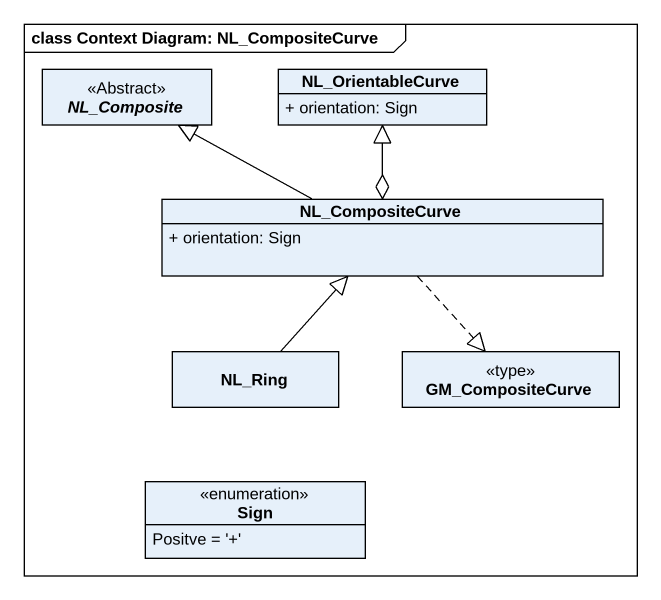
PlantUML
@startuml
mainframe class Context Diagram: NL_CompositeCurve
hide circle
hide empty members
skinparam classAttributeIconSize 0
abstract class NL_Composite <<Abstract>>
class NL_OrientableCurve {
  + orientation: Sign
}
class NL_CompositeCurve {
  + orientation: Sign
}
class NL_Ring
class GM_CompositeCurve <<type>>
enum Sign {
  Positve = '+'
}
NL_CompositeCurve -left-|> NL_Composite
NL_CompositeCurve o-up-> NL_OrientableCurve
NL_CompositeCurve -up-|> NL_OrientableCurve
NL_CompositeCurve ..|> GM_CompositeCurve
NL_Ring -up-|> NL_CompositeCurve
@enduml
